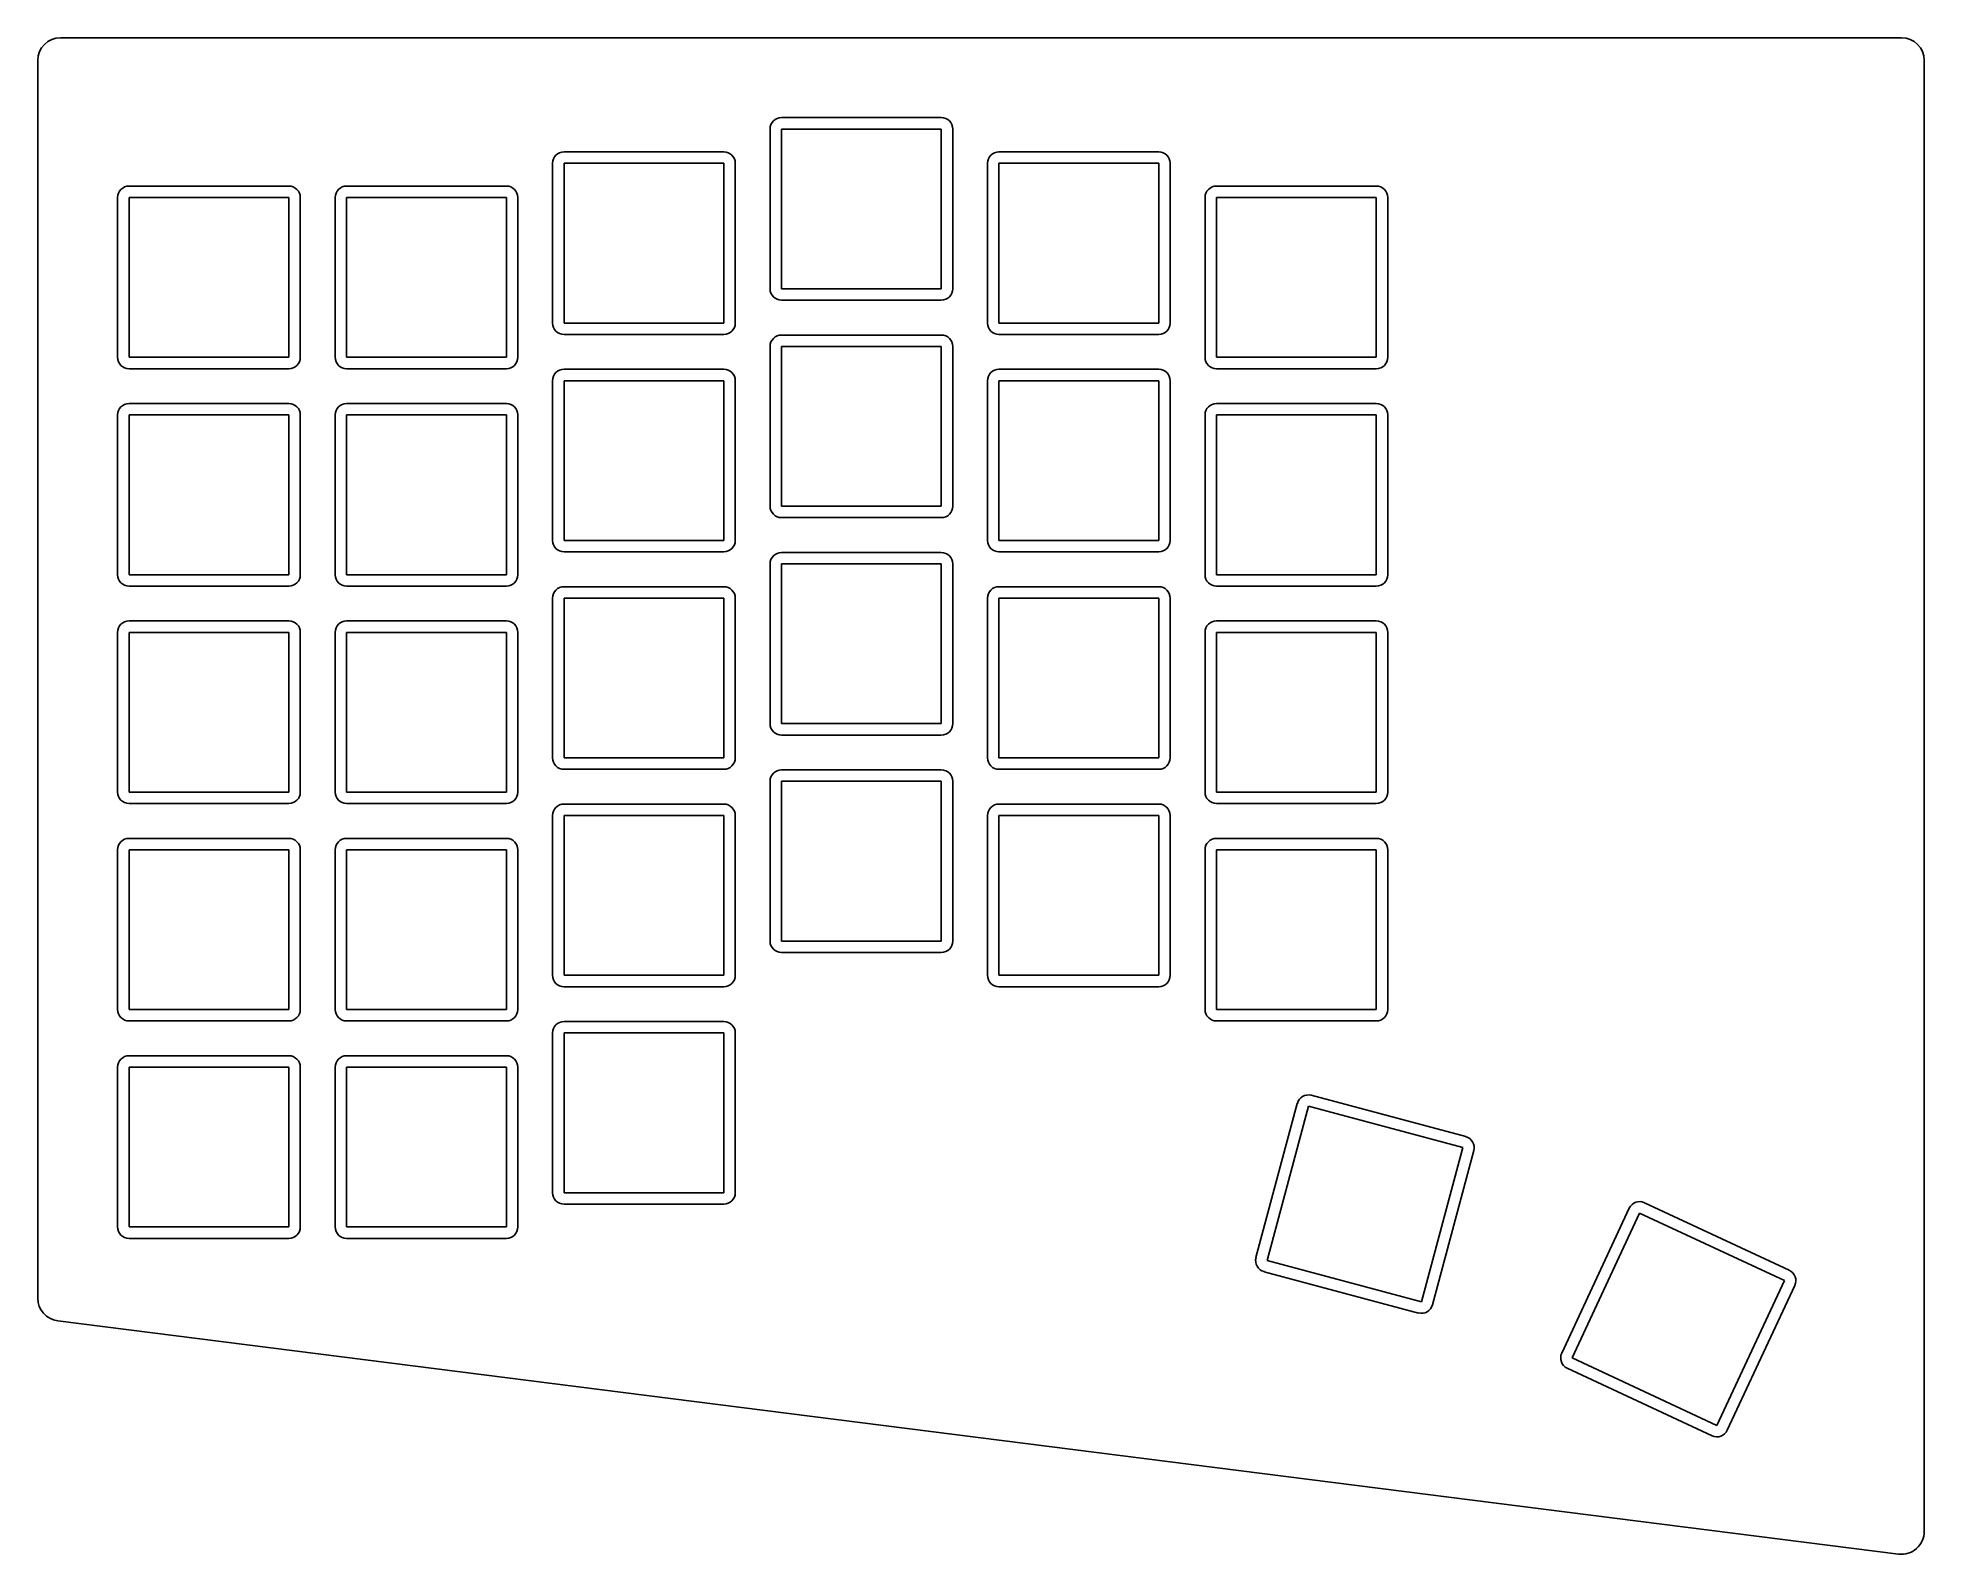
# Model space of a CAD drawing. Header units: millimetres. Extents: x -15 to 150, y -36 to 97.
import ezdxf

# ---------------------------------------------------------------- set-up
doc = ezdxf.new("R2010")
doc.units = ezdxf.units.MM

msp = doc.modelspace()

# ---------------------------------------------------------------- linework, layer by layer
for p, q in [((-13, 97.2), (148.25, 97.2)), ((-15, -13.24), (-15, 95.2)), ((150.25, 95.2), (150.25, -33.68)), ((64.15, 90.2), (50.15, 90.2)), ((49.15, 89.2), (49.15, 75.2)), ((64.15, 89.2), (50.15, 89.2)), ((50.15, 89.2), (50.15, 75.2)), ((64.15, 75.2), (64.15, 89.2)), ((65.15, 75.2), (65.15, 89.2)), ((30.1, 86.2), (30.1, 72.2)), ((45.1, 87.2), (31.1, 87.2)), ((45.1, 86.2), (31.1, 86.2)), ((31.1, 86.2), (31.1, 72.2)), ((45.1, 72.2), (45.1, 86.2)), ((46.1, 72.2), (46.1, 86.2)), ((68.2, 86.2), (68.2, 72.2)), ((83.2, 87.2), (69.2, 87.2)), ((83.2, 86.2), (69.2, 86.2)), ((69.2, 86.2), (69.2, 72.2)), ((83.2, 72.2), (83.2, 86.2)), ((84.2, 72.2), (84.2, 86.2)), ((-8, 83.2), (-8, 69.2)), ((7, 84.2), (-7, 84.2)), ((7, 83.2), (-7, 83.2)), ((-7, 83.2), (-7, 69.2)), ((7, 69.2), (7, 83.2)), ((8, 69.2), (8, 83.2)), ((11.05, 83.2), (11.05, 69.2)), ((26.05, 84.2), (12.05, 84.2)), ((26.05, 83.2), (12.05, 83.2)), ((12.05, 83.2), (12.05, 69.2)), ((26.05, 69.2), (26.05, 83.2)), ((27.05, 69.2), (27.05, 83.2)), ((87.25, 83.2), (87.25, 69.2)), ((102.25, 84.2), (88.25, 84.2)), ((102.25, 83.2), (88.25, 83.2)), ((88.25, 83.2), (88.25, 69.2)), ((102.25, 69.2), (102.25, 83.2)), ((103.25, 69.2), (103.25, 83.2)), ((50.15, 75.2), (64.15, 75.2)), ((50.15, 74.2), (64.15, 74.2)), ((31.1, 72.2), (45.1, 72.2)), ((31.1, 71.2), (45.1, 71.2)), ((64.15, 71.15), (50.15, 71.15)), ((69.2, 72.2), (83.2, 72.2)), ((69.2, 71.2), (83.2, 71.2)), ((49.15, 70.15), (49.15, 56.15)), ((64.15, 70.15), (50.15, 70.15)), ((50.15, 70.15), (50.15, 56.15)), ((64.15, 56.15), (64.15, 70.15)), ((65.15, 56.15), (65.15, 70.15)), ((-7, 69.2), (7, 69.2)), ((-7, 68.2), (7, 68.2)), ((12.05, 69.2), (26.05, 69.2)), ((12.05, 68.2), (26.05, 68.2)), ((45.1, 68.15), (31.1, 68.15)), ((83.2, 68.15), (69.2, 68.15)), ((88.25, 69.2), (102.25, 69.2)), ((88.25, 68.2), (102.25, 68.2)), ((30.1, 67.15), (30.1, 53.15)), ((45.1, 67.15), (31.1, 67.15)), ((31.1, 67.15), (31.1, 53.15)), ((45.1, 53.15), (45.1, 67.15)), ((46.1, 53.15), (46.1, 67.15)), ((68.2, 67.15), (68.2, 53.15)), ((83.2, 67.15), (69.2, 67.15)), ((69.2, 67.15), (69.2, 53.15)), ((83.2, 53.15), (83.2, 67.15)), ((84.2, 53.15), (84.2, 67.15)), ((7, 65.15), (-7, 65.15)), ((26.05, 65.15), (12.05, 65.15)), ((102.25, 65.15), (88.25, 65.15)), ((-8, 64.15), (-8, 50.15)), ((7, 64.15), (-7, 64.15)), ((-7, 64.15), (-7, 50.15)), ((7, 50.15), (7, 64.15)), ((8, 50.15), (8, 64.15)), ((11.05, 64.15), (11.05, 50.15)), ((26.05, 64.15), (12.05, 64.15)), ((12.05, 64.15), (12.05, 50.15)), ((26.05, 50.15), (26.05, 64.15)), ((27.05, 50.15), (27.05, 64.15)), ((87.25, 64.15), (87.25, 50.15)), ((102.25, 64.15), (88.25, 64.15)), ((88.25, 64.15), (88.25, 50.15)), ((102.25, 50.15), (102.25, 64.15)), ((103.25, 50.15), (103.25, 64.15)), ((50.15, 56.15), (64.15, 56.15)), ((50.15, 55.15), (64.15, 55.15)), ((31.1, 53.15), (45.1, 53.15)), ((69.2, 53.15), (83.2, 53.15)), ((31.1, 52.15), (45.1, 52.15)), ((64.15, 52.1), (50.15, 52.1)), ((69.2, 52.15), (83.2, 52.15)), ((-7, 50.15), (7, 50.15)), ((12.05, 50.15), (26.05, 50.15)), ((49.15, 51.1), (49.15, 37.1)), ((64.15, 51.1), (50.15, 51.1)), ((50.15, 51.1), (50.15, 37.1)), ((64.15, 37.1), (64.15, 51.1)), ((65.15, 37.1), (65.15, 51.1)), ((88.25, 50.15), (102.25, 50.15)), ((-7, 49.15), (7, 49.15)), ((12.05, 49.15), (26.05, 49.15)), ((30.1, 48.1), (30.1, 34.1)), ((45.1, 49.1), (31.1, 49.1)), ((45.1, 48.1), (31.1, 48.1)), ((31.1, 48.1), (31.1, 34.1)), ((45.1, 34.1), (45.1, 48.1)), ((46.1, 34.1), (46.1, 48.1)), ((68.2, 48.1), (68.2, 34.1)), ((83.2, 49.1), (69.2, 49.1)), ((83.2, 48.1), (69.2, 48.1)), ((69.2, 48.1), (69.2, 34.1)), ((83.2, 34.1), (83.2, 48.1)), ((84.2, 34.1), (84.2, 48.1)), ((88.25, 49.15), (102.25, 49.15)), ((-8, 45.1), (-8, 31.1)), ((7, 46.1), (-7, 46.1)), ((7, 45.1), (-7, 45.1)), ((-7, 45.1), (-7, 31.1)), ((7, 31.1), (7, 45.1)), ((8, 31.1), (8, 45.1)), ((11.05, 45.1), (11.05, 31.1)), ((26.05, 46.1), (12.05, 46.1)), ((26.05, 45.1), (12.05, 45.1)), ((12.05, 45.1), (12.05, 31.1)), ((26.05, 31.1), (26.05, 45.1)), ((27.05, 31.1), (27.05, 45.1)), ((87.25, 45.1), (87.25, 31.1)), ((102.25, 46.1), (88.25, 46.1)), ((102.25, 45.1), (88.25, 45.1)), ((88.25, 45.1), (88.25, 31.1)), ((102.25, 31.1), (102.25, 45.1)), ((103.25, 31.1), (103.25, 45.1)), ((50.15, 37.1), (64.15, 37.1)), ((50.15, 36.1), (64.15, 36.1)), ((31.1, 34.1), (45.1, 34.1)), ((31.1, 33.1), (45.1, 33.1)), ((69.2, 34.1), (83.2, 34.1)), ((69.2, 33.1), (83.2, 33.1)), ((49.15, 32.05), (49.15, 18.05)), ((64.15, 33.05), (50.15, 33.05)), ((64.15, 32.05), (50.15, 32.05)), ((50.15, 32.05), (50.15, 18.05)), ((64.15, 18.05), (64.15, 32.05)), ((65.15, 18.05), (65.15, 32.05)), ((-7, 31.1), (7, 31.1)), ((-7, 30.1), (7, 30.1)), ((12.05, 31.1), (26.05, 31.1)), ((12.05, 30.1), (26.05, 30.1)), ((45.1, 30.05), (31.1, 30.05)), ((83.2, 30.05), (69.2, 30.05)), ((88.25, 31.1), (102.25, 31.1)), ((88.25, 30.1), (102.25, 30.1)), ((30.1, 29.05), (30.1, 15.05)), ((45.1, 29.05), (31.1, 29.05)), ((31.1, 29.05), (31.1, 15.05)), ((45.1, 15.05), (45.1, 29.05)), ((46.1, 15.05), (46.1, 29.05)), ((68.2, 29.05), (68.2, 15.05)), ((83.2, 29.05), (69.2, 29.05)), ((69.2, 29.05), (69.2, 15.05)), ((83.2, 15.05), (83.2, 29.05)), ((84.2, 15.05), (84.2, 29.05)), ((7, 27.05), (-7, 27.05)), ((26.05, 27.05), (12.05, 27.05)), ((102.25, 27.05), (88.25, 27.05)), ((-8, 26.05), (-8, 12.05)), ((7, 26.05), (-7, 26.05)), ((-7, 26.05), (-7, 12.05)), ((7, 12.05), (7, 26.05)), ((8, 12.05), (8, 26.05)), ((11.05, 26.05), (11.05, 12.05)), ((26.05, 26.05), (12.05, 26.05)), ((12.05, 26.05), (12.05, 12.05)), ((26.05, 12.05), (26.05, 26.05)), ((27.05, 12.05), (27.05, 26.05)), ((87.25, 26.05), (87.25, 12.05)), ((102.25, 26.05), (88.25, 26.05)), ((88.25, 26.05), (88.25, 12.05)), ((102.25, 12.05), (102.25, 26.05)), ((103.25, 12.05), (103.25, 26.05)), ((50.15, 18.05), (64.15, 18.05)), ((50.15, 17.05), (64.15, 17.05)), ((31.1, 15.05), (45.1, 15.05)), ((69.2, 15.05), (83.2, 15.05)), ((31.1, 14.05), (45.1, 14.05)), ((69.2, 14.05), (83.2, 14.05)), ((-7, 12.05), (7, 12.05)), ((12.05, 12.05), (26.05, 12.05)), ((88.25, 12.05), (102.25, 12.05)), ((-7, 11.05), (7, 11.05)), ((12.05, 11.05), (26.05, 11.05)), ((30.1, 10), (30.1, -4)), ((45.1, 11), (31.1, 11)), ((45.1, 10), (31.1, 10)), ((31.1, 10), (31.1, -4)), ((45.1, -4), (45.1, 10)), ((46.1, -4), (46.1, 10)), ((88.25, 11.05), (102.25, 11.05)), ((-8, 7), (-8, -7)), ((7, 8), (-7, 8)), ((7, 7), (-7, 7)), ((-7, 7), (-7, -7)), ((7, -7), (7, 7)), ((8, -7), (8, 7)), ((11.05, 7), (11.05, -7)), ((26.05, 8), (12.05, 8)), ((26.05, 7), (12.05, 7)), ((12.05, 7), (12.05, -7)), ((26.05, -7), (26.05, 7)), ((27.05, -7), (27.05, 7)), ((95.33, 3.83), (91.71, -9.69)), ((96.3, 3.57), (92.68, -9.95)), ((109.82, -0.05), (96.3, 3.57)), ((110.08, 0.92), (96.56, 4.54)), ((106.2, -13.57), (109.82, -0.05)), ((107.17, -13.83), (110.79, -0.31)), ((31.1, -4), (45.1, -4)), ((138.43, -10.79), (125.74, -4.88)), ((31.1, -5), (45.1, -5)), ((124.41, -5.36), (118.49, -18.05)), ((125.32, -5.78), (119.4, -18.47)), ((138, -11.7), (125.32, -5.78)), ((-7, -7), (7, -7)), ((-7, -8), (7, -8)), ((12.05, -7), (26.05, -7)), ((12.05, -8), (26.05, -8)), ((92.42, -10.92), (105.94, -14.54)), ((92.68, -9.95), (106.2, -13.57)), ((132.09, -24.39), (138, -11.7)), ((132.99, -24.81), (138.91, -12.12)), ((148, -35.66), (-13.25, -15.22)), ((118.98, -19.38), (131.66, -25.29)), ((119.4, -18.47), (132.09, -24.39))]:
    msp.add_line(p, q)
for centre, radius, start, end in [((-13, 95.2), 2, 90, 180), ((148.25, 95.2), 2, 0, 90), ((50.15, 89.2), 1, 90, 180), ((64.15, 89.2), 1, 0, 90), ((31.1, 86.2), 1, 90, 180), ((45.1, 86.2), 1, 0, 90), ((69.2, 86.2), 1, 90, 180), ((83.2, 86.2), 1, 0, 90), ((-7, 83.2), 1, 90, 180), ((7, 83.2), 1, 0, 90), ((12.05, 83.2), 1, 90, 180), ((26.05, 83.2), 1, 0, 90), ((88.25, 83.2), 1, 90, 180), ((102.25, 83.2), 1, 0, 90), ((50.15, 75.2), 1, 180, 270), ((64.15, 75.2), 1, 270, 0), ((31.1, 72.2), 1, 180, 270), ((45.1, 72.2), 1, 270, 0), ((50.15, 70.15), 1, 90, 180), ((64.15, 70.15), 1, 0, 90), ((69.2, 72.2), 1, 180, 270), ((83.2, 72.2), 1, 270, 0), ((-7, 69.2), 1, 180, 270), ((7, 69.2), 1, 270, 0), ((12.05, 69.2), 1, 180, 270), ((26.05, 69.2), 1, 270, 0), ((31.1, 67.15), 1, 90, 180), ((45.1, 67.15), 1, 0, 90), ((69.2, 67.15), 1, 90, 180), ((83.2, 67.15), 1, 0, 90), ((88.25, 69.2), 1, 180, 270), ((102.25, 69.2), 1, 270, 0), ((-7, 64.15), 1, 90, 180), ((7, 64.15), 1, 0, 90), ((12.05, 64.15), 1, 90, 180), ((26.05, 64.15), 1, 0, 90), ((88.25, 64.15), 1, 90, 180), ((102.25, 64.15), 1, 0, 90), ((50.15, 56.15), 1, 180, 270), ((64.15, 56.15), 1, 270, 0), ((31.1, 53.15), 1, 180, 270), ((45.1, 53.15), 1, 270, 0), ((69.2, 53.15), 1, 180, 270), ((83.2, 53.15), 1, 270, 0), ((50.15, 51.1), 1, 90, 180), ((64.15, 51.1), 1, 0, 90), ((-7, 50.15), 1, 180, 270), ((7, 50.15), 1, 270, 0), ((12.05, 50.15), 1, 180, 270), ((26.05, 50.15), 1, 270, 0), ((88.25, 50.15), 1, 180, 270), ((102.25, 50.15), 1, 270, 0), ((31.1, 48.1), 1, 90, 180), ((45.1, 48.1), 1, 0, 90), ((69.2, 48.1), 1, 90, 180), ((83.2, 48.1), 1, 0, 90), ((-7, 45.1), 1, 90, 180), ((7, 45.1), 1, 0, 90), ((12.05, 45.1), 1, 90, 180), ((26.05, 45.1), 1, 0, 90), ((88.25, 45.1), 1, 90, 180), ((102.25, 45.1), 1, 0, 90), ((50.15, 37.1), 1, 180, 270), ((64.15, 37.1), 1, 270, 0), ((31.1, 34.1), 1, 180, 270), ((45.1, 34.1), 1, 270, 0), ((69.2, 34.1), 1, 180, 270), ((83.2, 34.1), 1, 270, 0), ((50.15, 32.05), 1, 90, 180), ((64.15, 32.05), 1, 0, 90), ((-7, 31.1), 1, 180, 270), ((7, 31.1), 1, 270, 0), ((12.05, 31.1), 1, 180, 270), ((26.05, 31.1), 1, 270, 0), ((31.1, 29.05), 1, 90, 180), ((45.1, 29.05), 1, 0, 90), ((69.2, 29.05), 1, 90, 180), ((83.2, 29.05), 1, 0, 90), ((88.25, 31.1), 1, 180, 270), ((102.25, 31.1), 1, 270, 0), ((-7, 26.05), 1, 90, 180), ((7, 26.05), 1, 0, 90), ((12.05, 26.05), 1, 90, 180), ((26.05, 26.05), 1, 0, 90), ((88.25, 26.05), 1, 90, 180), ((102.25, 26.05), 1, 0, 90), ((50.15, 18.05), 1, 180, 270), ((64.15, 18.05), 1, 270, 0), ((31.1, 15.05), 1, 180, 270), ((45.1, 15.05), 1, 270, 0), ((69.2, 15.05), 1, 180, 270), ((83.2, 15.05), 1, 270, 0), ((-7, 12.05), 1, 180, 270), ((7, 12.05), 1, 270, 0), ((12.05, 12.05), 1, 180, 270), ((26.05, 12.05), 1, 270, 0), ((88.25, 12.05), 1, 180, 270), ((102.25, 12.05), 1, 270, 0), ((31.1, 10), 1, 90, 180), ((45.1, 10), 1, 0, 90), ((-7, 7), 1, 90, 180), ((7, 7), 1, 0, 90), ((12.05, 7), 1, 90, 180), ((26.05, 7), 1, 0, 90), ((96.3, 3.57), 1, 75, 165), ((109.82, -0.05), 1, 345, 75), ((31.1, -4), 1, 180, 270), ((45.1, -4), 1, 270, 0), ((125.32, -5.78), 1, 65, 155), ((-7, -7), 1, 180, 270), ((7, -7), 1, 270, 0), ((12.05, -7), 1, 180, 270), ((26.05, -7), 1, 270, 0), ((92.68, -9.95), 1, 165, 255), ((138, -11.7), 1, 335, 65), ((-13, -13.24), 2, 180, 262.7747), ((106.2, -13.57), 1, 255, 345), ((119.4, -18.47), 1, 155, 245), ((132.09, -24.39), 1, 245, 335), ((148.25, -33.68), 2, 262.7747, 0)]:
    msp.add_arc(centre, radius, start, end)

doc.saveas('drawing.dxf')
